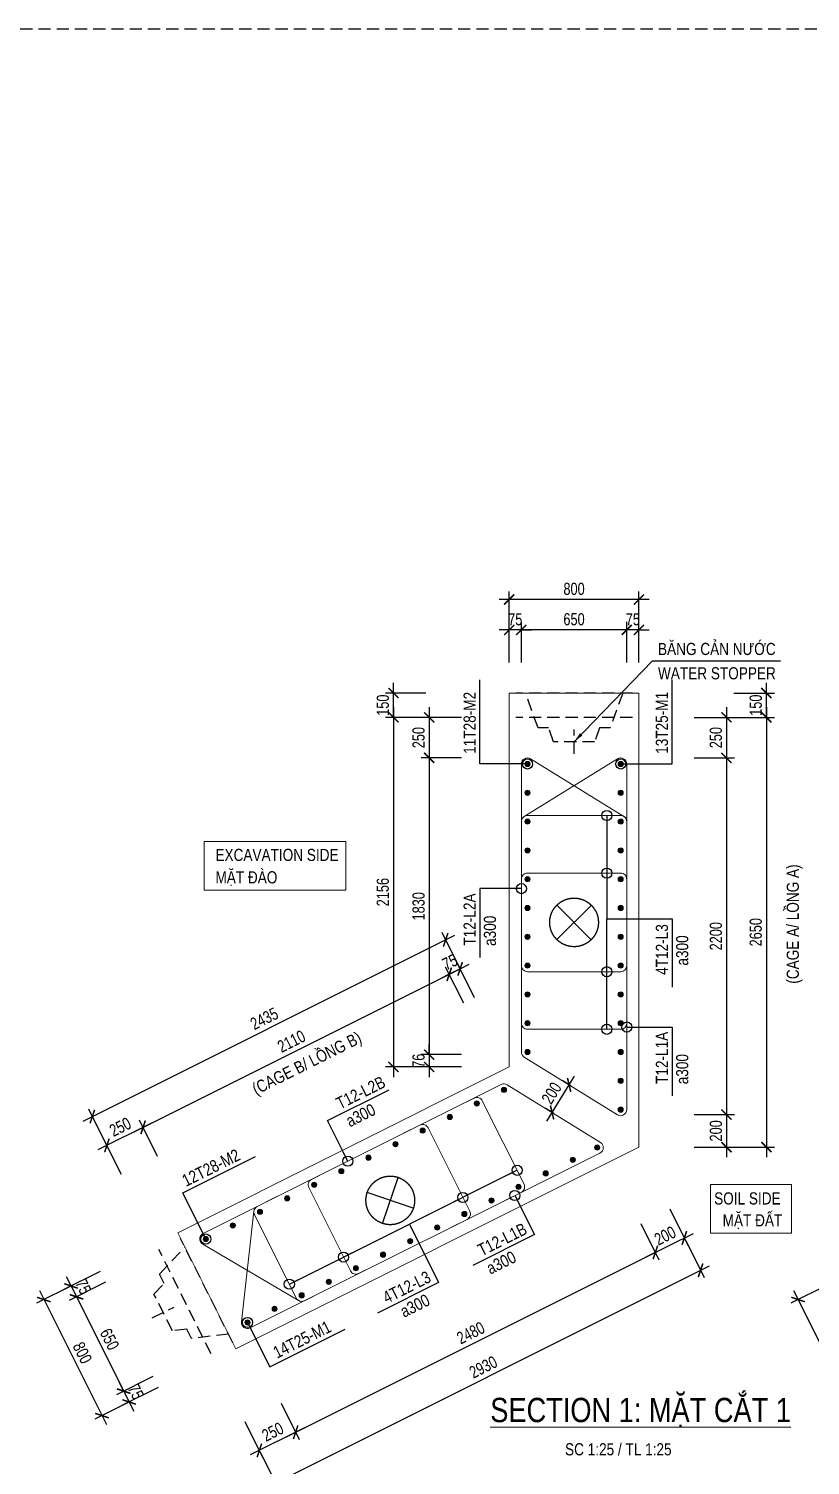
# Model space of a CAD drawing. Header units: millimetres. Extents: x 2611025 to 4139346, y -89870 to 101087.
# Drawn here: x 3399707 to 3418982, y -17626 to 17806 of the extents above; entities that cross this region are included whole.
import ezdxf
from ezdxf.enums import TextEntityAlignment as Align

# ---------------------------------------------------------------- set-up
doc = ezdxf.new("R2010")
doc.units = ezdxf.units.MM
doc.header["$LTSCALE"] = 1200
doc.header["$PDMODE"] = 35
doc.linetypes.add('CENTER', pattern=[2, 1.25, -0.25, 0.25, -0.25])
doc.linetypes.add('HIDDEN', pattern=[0.375, 0.25, -0.125])
for name, color, linetype, lineweight in [('BOUND', 3, 'Continuous', 20), ('CWS', 8, 'HIDDEN', 9), ('GRID', 74, 'CENTER', 15), ('K-THUOC', 1, 'Continuous', 18), ('LEADER', 8, 'Continuous', 9), ('MCT', 6, 'Continuous', 20), ('TCHI', 4, 'HIDDEN', 30), ('TEXTEN', 3, 'Continuous', 13), ('TEXTMA', 2, 'Continuous', 13), ('TEXTVN', 2, 'Continuous', 20), ('TIE', 4, 'Continuous', 13)]:
    doc.layers.add(name, color=color, linetype=linetype, lineweight=lineweight)
for name, color, linetype in [('CDC.04.HIDDEN', 8, 'HIDDEN'), ('CDC.11.NOTE', 8, 'Continuous'), ('MIE', 5, 'HIDDEN')]:
    doc.layers.add(name, color=color, linetype=linetype)
doc.styles.add('DB_Arial', font='arial.ttf', dxfattribs={"width": 0.8})
doc.styles.add('SMTEXT', font='arial.ttf', dxfattribs={"width": 0.75})
doc.dimstyles.new('BSV1-100', dxfattribs={"dimtxt": 300, "dimasz": 250, "dimexe": 200, "dimexo": 0, "dimgap": 108, "dimtad": 1, "dimdec": 0, "dimdsep": 46, "dimtxsty": 'SMTEXT', "dimblk": 'ARCHTICK', "dimcen": 100, "dimdle": 250, "dimclrd": 256, "dimclre": 256, "dimclrt": 1, "dimadec": 0, "dimazin": 0, "dimtfac": 1, "dimtdec": 0, "dimtix": 1, "dimtmove": 2, "dimatfit": 3, "dimfxl": 720, "dimfxlon": 1, "dimtolj": 1, "dimtzin": 0, "dimarcsym": 0})
doc.dimstyles.new('BSV25', dxfattribs={"dimtxt": 300, "dimasz": 250, "dimexe": 200, "dimexo": 0, "dimgap": 108, "dimtad": 1, "dimdec": 0, "dimlfac": 0.25, "dimdsep": 46, "dimtxsty": 'SMTEXT', "dimblk": 'ARCHTICK', "dimcen": 100, "dimdle": 250, "dimclrd": 256, "dimclre": 256, "dimclrt": 2, "dimadec": 0, "dimazin": 0, "dimtfac": 1, "dimtdec": 0, "dimtix": 1, "dimtmove": 2, "dimatfit": 3, "dimfxl": 800, "dimfxlon": 1, "dimtolj": 1, "dimtzin": 0, "dimarcsym": 0})

# ---------------------------------------------------------------- blocks, each defined once
blk = doc.blocks.new('cws800')
at = {"layer": 'CDC.04.HIDDEN'}
for p, q in [((-600, 1440), (-600, -1440)), ((0, 1440), (0, -1440))]:
    blk.add_line(p, q, dxfattribs=at)
for points in [[(0, 1200), (-860, 888), (-860, 627), (-1200, 507), (-1200, -507), (-860, -627), (-860, -888), (0, -1200)], [(-1500, 0), (-900, 0)]]:
    blk.add_lwpolyline(points, dxfattribs=at)
blk = doc.blocks.new('mct1')
at = {"lineweight": 9}
h = blk.add_hatch(color=256, dxfattribs=at)
h.dxf.hatch_style = 1
h.paths.add_polyline_path([(-16, 0, 1), (16, 0, 1)])
blk.add_circle((0, 0), 16, dxfattribs=at)
blk = doc.blocks.new('_ArchTick')
at = {"color": 0, "linetype": 'ByBlock', "const_width": 0.15}
blk.add_lwpolyline([(-0.5, -0.5), (0.5, 0.5)], dxfattribs=at)
blk = doc.blocks.new('*D880')
at = {"layer": 'Defpoints', "color": 0, "transparency": 16777216}
for p in [(3414597, 821), (3414756, -9779), (3417900, -9779)]:
    blk.add_point(p, dxfattribs=at)
at = {"layer": 'K-THUOC', "lineweight": -2, "transparency": 16777216}
for p, q in [((3417900, 1071), (3417900, -10029)), ((3417100, 821), (3418100, 821)), ((3417100, -9779), (3418100, -9779))]:
    blk.add_line(p, q, dxfattribs=at)
at = {"layer": 'K-THUOC', "lineweight": -2, "transparency": 16777216, "xscale": 250, "yscale": 250, "zscale": 250}
for p, rotation in [((3417900, 821), 90), ((3417900, -9779), 270)]:
    blk.add_blockref('_ArchTick', p, dxfattribs=dict(at, rotation=rotation))
at = {"layer": 'K-THUOC', "color": 2, "transparency": 16777216, "insert": (3417638, -4479), "char_height": 300, "attachment_point": 5, "rotation": 90, "style": 'SMTEXT'}
blk.add_mtext('\\A1;2650', dxfattribs=at)
blk = doc.blocks.new('*D881')
at = {"layer": 'Defpoints', "color": 0, "transparency": 16777216}
for p in [(3414756, 1421), (3417900, 1421), (3414597, 821)]:
    blk.add_point(p, dxfattribs=at)
at = {"layer": 'K-THUOC', "lineweight": -2, "transparency": 16777216}
for p, q in [((3417100, 1421), (3418100, 1421)), ((3417900, 1421), (3417900, 1671)), ((3417900, 821), (3417900, 1421)), ((3417100, 821), (3418100, 821)), ((3417900, 821), (3417900, 571))]:
    blk.add_line(p, q, dxfattribs=at)
at = {"layer": 'K-THUOC', "lineweight": -2, "transparency": 16777216, "xscale": 250, "yscale": 250, "zscale": 250}
for p, rotation in [((3417900, 1421), 270), ((3417900, 821), 90)]:
    blk.add_blockref('_ArchTick', p, dxfattribs=dict(at, rotation=rotation))
at = {"layer": 'K-THUOC', "color": 2, "transparency": 16777216, "insert": (3417638, 1121), "char_height": 300, "attachment_point": 5, "rotation": 90, "style": 'SMTEXT'}
blk.add_mtext('\\A1;150', dxfattribs=at)
blk = doc.blocks.new('*D760')
at = {"layer": 'Defpoints', "color": 0, "transparency": 16777216}
for p in [(3411556, 821), (3408702, -7802), (3411556, -7802)]:
    blk.add_point(p, dxfattribs=at)
at = {"layer": 'K-THUOC', "lineweight": -2, "transparency": 16777216}
for p, q in [((3408702, 1071), (3408702, -8052)), ((3409502, 821), (3408502, 821)), ((3409502, -7802), (3408502, -7802))]:
    blk.add_line(p, q, dxfattribs=at)
at = {"layer": 'K-THUOC', "lineweight": -2, "transparency": 16777216, "xscale": 250, "yscale": 250, "zscale": 250}
for p, rotation in [((3408702, 821), 90), ((3408702, -7802), 270)]:
    blk.add_blockref('_ArchTick', p, dxfattribs=dict(at, rotation=rotation))
at = {"layer": 'K-THUOC', "color": 2, "transparency": 16777216, "insert": (3408440, -3490), "char_height": 300, "attachment_point": 5, "rotation": 90, "style": 'SMTEXT'}
blk.add_mtext('\\A1;2156', dxfattribs=at)
blk = doc.blocks.new('*D761')
at = {"layer": 'Defpoints', "color": 0, "transparency": 16777216}
for p in [(3408702, 1421), (3411556, 1421), (3411556, 821)]:
    blk.add_point(p, dxfattribs=at)
at = {"layer": 'K-THUOC', "lineweight": -2, "transparency": 16777216}
for p, q in [((3409502, 1421), (3408502, 1421)), ((3408702, 1421), (3408702, 1671)), ((3408702, 821), (3408702, 1421)), ((3409502, 821), (3408502, 821)), ((3408702, 821), (3408702, 571))]:
    blk.add_line(p, q, dxfattribs=at)
at = {"layer": 'K-THUOC', "lineweight": -2, "transparency": 16777216, "xscale": 250, "yscale": 250, "zscale": 250}
for p, rotation in [((3408702, 1421), 270), ((3408702, 821), 90)]:
    blk.add_blockref('_ArchTick', p, dxfattribs=dict(at, rotation=rotation))
at = {"layer": 'K-THUOC', "color": 2, "transparency": 16777216, "insert": (3408440, 1121), "char_height": 300, "attachment_point": 5, "rotation": 90, "style": 'SMTEXT'}
blk.add_mtext('\\A1;150', dxfattribs=at)
blk = doc.blocks.new('*D762')
at = {"layer": 'Defpoints', "color": 0, "transparency": 16777216}
for p in [(3409989, -4667), (3411556, -7802), (3402915, -12301)]:
    blk.add_point(p, dxfattribs=at)
at = {"layer": 'K-THUOC', "lineweight": -2, "transparency": 16777216}
for p, q in [((3401052, -9135), (3410213, -4555)), ((3410347, -5382), (3409900, -4488)), ((3401634, -9739), (3401187, -8845))]:
    blk.add_line(p, q, dxfattribs=at)
at = {"layer": 'K-THUOC', "lineweight": -2, "transparency": 16777216, "xscale": 250, "yscale": 250, "zscale": 250}
for p, rotation in [((3409989, -4667), 26.56501098836036), ((3401276, -9023), 206.5650109883603)]:
    blk.add_blockref('_ArchTick', p, dxfattribs=dict(at, rotation=rotation))
at = {"layer": 'K-THUOC', "color": 2, "transparency": 16777216, "insert": (3405516, -6611), "char_height": 300, "attachment_point": 5, "rotation": 26.565, "style": 'SMTEXT'}
blk.add_mtext('\\A1;2435', dxfattribs=at)
blk = doc.blocks.new('*D763')
at = {"layer": 'Defpoints', "color": 0, "transparency": 16777216}
for p in [(3414756, -9779), (3416276, -12818), (3404203, -14877)]:
    blk.add_point(p, dxfattribs=at)
at = {"layer": 'K-THUOC', "lineweight": -2, "transparency": 16777216}
for p, q in [((3415918, -12102), (3416365, -12997)), ((3405570, -18171), (3416499, -12706)), ((3405436, -17343), (3405883, -18238))]:
    blk.add_line(p, q, dxfattribs=at)
at = {"layer": 'K-THUOC', "lineweight": -2, "transparency": 16777216, "xscale": 250, "yscale": 250, "zscale": 250}
for p, rotation in [((3416276, -12818), 26.56501098836036), ((3405794, -18059), 206.5650109883603)]:
    blk.add_blockref('_ArchTick', p, dxfattribs=dict(at, rotation=rotation))
at = {"layer": 'K-THUOC', "color": 2, "transparency": 16777216, "insert": (3410918, -15205), "char_height": 300, "attachment_point": 5, "rotation": 26.565, "style": 'SMTEXT'}
blk.add_mtext('\\A1;2930', dxfattribs=at)
blk = doc.blocks.new('*D764')
at = {"layer": 'Defpoints', "color": 0, "transparency": 16777216}
for p in [(3411556, 3728), (3411556, 1421), (3414756, 1421)]:
    blk.add_point(p, dxfattribs=at)
at = {"layer": 'K-THUOC', "lineweight": -2, "transparency": 16777216}
for p, q in [((3411556, 2928), (3411556, 3928)), ((3414756, 2928), (3414756, 3928)), ((3415006, 3728), (3411306, 3728))]:
    blk.add_line(p, q, dxfattribs=at)
at = {"layer": 'K-THUOC', "lineweight": -2, "transparency": 16777216, "xscale": 250, "yscale": 250, "zscale": 250, "rotation": 180}
blk.add_blockref('_ArchTick', (3411556, 3728), dxfattribs=at)
at = {"layer": 'K-THUOC', "lineweight": -2, "transparency": 16777216, "xscale": 250, "yscale": 250, "zscale": 250}
blk.add_blockref('_ArchTick', (3414756, 3728), dxfattribs=at)
at = {"layer": 'K-THUOC', "color": 2, "transparency": 16777216, "insert": (3413156, 3989), "char_height": 300, "attachment_point": 5, "style": 'SMTEXT'}
blk.add_mtext('\\A1;800', dxfattribs=at)
blk = doc.blocks.new('*D765')
at = {"layer": 'Defpoints', "color": 0, "transparency": 16777216}
for p in [(3414456, 2978), (3414456, 1421), (3414756, 1421)]:
    blk.add_point(p, dxfattribs=at)
at = {"layer": 'K-THUOC', "lineweight": -2, "transparency": 16777216}
for p, q in [((3414456, 2978), (3414206, 2978)), ((3414456, 2178), (3414456, 3178)), ((3414756, 2978), (3414456, 2978)), ((3414756, 2178), (3414756, 3178)), ((3414756, 2978), (3415006, 2978))]:
    blk.add_line(p, q, dxfattribs=at)
at = {"layer": 'K-THUOC', "lineweight": -2, "transparency": 16777216, "xscale": 250, "yscale": 250, "zscale": 250}
blk.add_blockref('_ArchTick', (3414456, 2978), dxfattribs=at)
at = {"layer": 'K-THUOC', "lineweight": -2, "transparency": 16777216, "xscale": 250, "yscale": 250, "zscale": 250, "rotation": 180}
blk.add_blockref('_ArchTick', (3414756, 2978), dxfattribs=at)
at = {"layer": 'K-THUOC', "color": 2, "transparency": 16777216, "insert": (3414606, 3238), "char_height": 300, "attachment_point": 5, "style": 'SMTEXT'}
blk.add_mtext('\\A1;75', dxfattribs=at)
blk = doc.blocks.new('*D766')
at = {"layer": 'Defpoints', "color": 0, "transparency": 16777216}
for p in [(3411856, 2978), (3411856, 1421), (3414456, 1421)]:
    blk.add_point(p, dxfattribs=at)
at = {"layer": 'K-THUOC', "lineweight": -2, "transparency": 16777216}
for p, q in [((3414706, 2978), (3411606, 2978)), ((3411856, 2178), (3411856, 3178)), ((3414456, 2178), (3414456, 3178))]:
    blk.add_line(p, q, dxfattribs=at)
at = {"layer": 'K-THUOC', "lineweight": -2, "transparency": 16777216, "xscale": 250, "yscale": 250, "zscale": 250, "rotation": 180}
blk.add_blockref('_ArchTick', (3411856, 2978), dxfattribs=at)
at = {"layer": 'K-THUOC', "lineweight": -2, "transparency": 16777216, "xscale": 250, "yscale": 250, "zscale": 250}
blk.add_blockref('_ArchTick', (3414456, 2978), dxfattribs=at)
at = {"layer": 'K-THUOC', "color": 2, "transparency": 16777216, "insert": (3413156, 3239), "char_height": 300, "attachment_point": 5, "style": 'SMTEXT'}
blk.add_mtext('\\A1;650', dxfattribs=at)
blk = doc.blocks.new('*D767')
at = {"layer": 'Defpoints', "color": 0, "transparency": 16777216}
for p in [(3411556, 2978), (3411556, 1421), (3411856, 1421)]:
    blk.add_point(p, dxfattribs=at)
at = {"layer": 'K-THUOC', "lineweight": -2, "transparency": 16777216}
for p, q in [((3411556, 2978), (3411306, 2978)), ((3411556, 2178), (3411556, 3178)), ((3411856, 2978), (3411556, 2978)), ((3411856, 2178), (3411856, 3178)), ((3411856, 2978), (3412106, 2978))]:
    blk.add_line(p, q, dxfattribs=at)
at = {"layer": 'K-THUOC', "lineweight": -2, "transparency": 16777216, "xscale": 250, "yscale": 250, "zscale": 250}
blk.add_blockref('_ArchTick', (3411556, 2978), dxfattribs=at)
at = {"layer": 'K-THUOC', "lineweight": -2, "transparency": 16777216, "xscale": 250, "yscale": 250, "zscale": 250, "rotation": 180}
blk.add_blockref('_ArchTick', (3411856, 2978), dxfattribs=at)
at = {"layer": 'K-THUOC', "color": 2, "transparency": 16777216, "insert": (3411706, 3238), "char_height": 300, "attachment_point": 5, "style": 'SMTEXT'}
blk.add_mtext('\\A1;75', dxfattribs=at)
blk = doc.blocks.new('*D768')
at = {"layer": 'Defpoints', "color": 0, "transparency": 16777216}
for p in [(3402578, -12291), (3404009, -15153), (3401512, -16401)]:
    blk.add_point(p, dxfattribs=at)
at = {"layer": 'K-THUOC', "lineweight": -2, "transparency": 16777216}
for p, q in [((3400797, -13181), (3399902, -13629)), ((3399969, -13316), (3401624, -16625)), ((3402228, -16044), (3401333, -16491))]:
    blk.add_line(p, q, dxfattribs=at)
at = {"layer": 'K-THUOC', "lineweight": -2, "transparency": 16777216, "xscale": 250, "yscale": 250, "zscale": 250}
for p, rotation in [((3400081, -13539), 116.5650109816837), ((3401512, -16401), 296.5650109816838)]:
    blk.add_blockref('_ArchTick', p, dxfattribs=dict(at, rotation=rotation))
at = {"layer": 'K-THUOC', "color": 2, "transparency": 16777216, "insert": (3401030, -14853), "char_height": 300, "attachment_point": 5, "rotation": 296.565, "style": 'SMTEXT'}
blk.add_mtext('\\A1;800', dxfattribs=at)
blk = doc.blocks.new('*D769')
at = {"layer": 'Defpoints', "color": 0, "transparency": 16777216}
for p in [(3402578, -12291), (3402712, -12559), (3400886, -13472)]:
    blk.add_point(p, dxfattribs=at)
at = {"layer": 'K-THUOC', "lineweight": -2, "transparency": 16777216}
for p, q in [((3401468, -12846), (3400573, -13293)), ((3400752, -13204), (3400640, -12980)), ((3401602, -13114), (3400707, -13562)), ((3400752, -13204), (3400886, -13472)), ((3400886, -13472), (3400998, -13696))]:
    blk.add_line(p, q, dxfattribs=at)
at = {"layer": 'K-THUOC', "lineweight": -2, "transparency": 16777216, "xscale": 250, "yscale": 250, "zscale": 250}
for p, rotation in [((3400752, -13204), 296.5650109816838), ((3400886, -13472), 116.5650109816837)]:
    blk.add_blockref('_ArchTick', p, dxfattribs=dict(at, rotation=rotation))
at = {"layer": 'K-THUOC', "color": 2, "transparency": 16777216, "insert": (3401052, -13221), "char_height": 300, "attachment_point": 5, "rotation": 296.565, "style": 'SMTEXT'}
blk.add_mtext('\\A1;75', dxfattribs=at)
blk = doc.blocks.new('*D770')
at = {"layer": 'Defpoints', "color": 0, "transparency": 16777216}
for p in [(3402712, -12559), (3403875, -14885), (3402049, -15798)]:
    blk.add_point(p, dxfattribs=at)
at = {"layer": 'K-THUOC', "lineweight": -2, "transparency": 16777216}
for p, q in [((3401602, -13114), (3400707, -13562)), ((3400774, -13249), (3402161, -16021)), ((3402764, -15440), (3401870, -15887))]:
    blk.add_line(p, q, dxfattribs=at)
at = {"layer": 'K-THUOC', "lineweight": -2, "transparency": 16777216, "xscale": 250, "yscale": 250, "zscale": 250}
for p, rotation in [((3400886, -13472), 116.5650109816837), ((3402049, -15798), 296.5650109816838)]:
    blk.add_blockref('_ArchTick', p, dxfattribs=dict(at, rotation=rotation))
at = {"layer": 'K-THUOC', "color": 2, "transparency": 16777216, "insert": (3401701, -14518), "char_height": 300, "attachment_point": 5, "rotation": 296.565, "style": 'SMTEXT'}
blk.add_mtext('\\A1;650', dxfattribs=at)
blk = doc.blocks.new('*D771')
at = {"layer": 'Defpoints', "color": 0, "transparency": 16777216}
for p in [(3403875, -14885), (3404009, -15153), (3402183, -16066)]:
    blk.add_point(p, dxfattribs=at)
at = {"layer": 'K-THUOC', "lineweight": -2, "transparency": 16777216}
for p, q in [((3402764, -15440), (3401870, -15887)), ((3402049, -15798), (3401937, -15574)), ((3402899, -15708), (3402004, -16155)), ((3402049, -15798), (3402183, -16066)), ((3402183, -16066), (3402295, -16290))]:
    blk.add_line(p, q, dxfattribs=at)
at = {"layer": 'K-THUOC', "lineweight": -2, "transparency": 16777216, "xscale": 250, "yscale": 250, "zscale": 250}
for p, rotation in [((3402049, -15798), 296.5650109816838), ((3402183, -16066), 116.5650109816837)]:
    blk.add_blockref('_ArchTick', p, dxfattribs=dict(at, rotation=rotation))
at = {"layer": 'K-THUOC', "color": 2, "transparency": 16777216, "insert": (3402349, -15815), "char_height": 300, "attachment_point": 5, "rotation": 296.565, "style": 'SMTEXT'}
blk.add_mtext('\\A1;75', dxfattribs=at)
blk = doc.blocks.new('*D882')
at = {"layer": 'Defpoints', "color": 0, "transparency": 16777216}
for p in [(3413034, -8245), (3413078, -8271), (3412657, -8952)]:
    blk.add_point(p, dxfattribs=at)
at = {"layer": 'K-THUOC', "lineweight": -2, "transparency": 16777216}
for p, q in [((3412482, -9138), (3413166, -8032)), ((3413078, -8271), (3412864, -8140)), ((3412657, -8952), (3412443, -8820))]:
    blk.add_line(p, q, dxfattribs=at)
at = {"layer": 'K-THUOC', "lineweight": -2, "transparency": 16777216, "xscale": 250, "yscale": 250, "zscale": 250}
for p, rotation in [((3413034, -8245), 58.28250545971771), ((3412614, -8925), 238.2825054597177)]:
    blk.add_blockref('_ArchTick', p, dxfattribs=dict(at, rotation=rotation))
at = {"layer": 'K-THUOC', "color": 2, "transparency": 16777216, "insert": (3412602, -8448), "char_height": 300, "attachment_point": 5, "rotation": 58.2825, "style": 'SMTEXT'}
blk.add_mtext('\\A1;200', dxfattribs=at)
blk = doc.blocks.new('*D772')
at = {"layer": 'Defpoints', "color": 0, "transparency": 16777216}
for p in [(3413612, -179), (3414379, -8978), (3416915, -8978)]:
    blk.add_point(p, dxfattribs=at)
at = {"layer": 'K-THUOC', "lineweight": -2, "transparency": 16777216}
for p, q in [((3416915, 71), (3416915, -9228)), ((3416115, -179), (3417115, -179)), ((3416115, -8978), (3417115, -8978))]:
    blk.add_line(p, q, dxfattribs=at)
at = {"layer": 'K-THUOC', "lineweight": -2, "transparency": 16777216, "xscale": 250, "yscale": 250, "zscale": 250}
for p, rotation in [((3416915, -179), 90), ((3416915, -8978), 270)]:
    blk.add_blockref('_ArchTick', p, dxfattribs=dict(at, rotation=rotation))
at = {"layer": 'K-THUOC', "color": 2, "transparency": 16777216, "insert": (3416654, -4578), "char_height": 300, "attachment_point": 5, "rotation": 90, "style": 'SMTEXT'}
blk.add_mtext('\\A1;2200', dxfattribs=at)
blk = doc.blocks.new('*D773')
at = {"layer": 'Defpoints', "color": 0, "transparency": 16777216}
for p in [(3416356, -8978), (3414756, -9779), (3416915, -9779)]:
    blk.add_point(p, dxfattribs=at)
at = {"layer": 'K-THUOC', "lineweight": -2, "transparency": 16777216}
for p, q in [((3416915, -8728), (3416915, -10029)), ((3416356, -8978), (3417115, -8978)), ((3416115, -9779), (3417115, -9779))]:
    blk.add_line(p, q, dxfattribs=at)
at = {"layer": 'K-THUOC', "lineweight": -2, "transparency": 16777216, "xscale": 250, "yscale": 250, "zscale": 250}
for p, rotation in [((3416915, -8978), 90), ((3416915, -9779), 270)]:
    blk.add_blockref('_ArchTick', p, dxfattribs=dict(at, rotation=rotation))
at = {"layer": 'K-THUOC', "color": 2, "transparency": 16777216, "insert": (3416654, -9378), "char_height": 300, "attachment_point": 5, "rotation": 90, "style": 'SMTEXT'}
blk.add_mtext('\\A1;200', dxfattribs=at)
blk = doc.blocks.new('*D774')
at = {"layer": 'Defpoints', "color": 0, "transparency": 16777216}
for p in [(3414139, 821), (3416315, -179), (3416915, -179)]:
    blk.add_point(p, dxfattribs=at)
at = {"layer": 'K-THUOC', "lineweight": -2, "transparency": 16777216}
for p, q in [((3416915, 1071), (3416915, -429)), ((3416115, 821), (3417115, 821)), ((3416315, -179), (3417115, -179))]:
    blk.add_line(p, q, dxfattribs=at)
at = {"layer": 'K-THUOC', "lineweight": -2, "transparency": 16777216, "xscale": 250, "yscale": 250, "zscale": 250}
for p, rotation in [((3416915, 821), 90), ((3416915, -179), 270)]:
    blk.add_blockref('_ArchTick', p, dxfattribs=dict(at, rotation=rotation))
at = {"layer": 'K-THUOC', "color": 2, "transparency": 16777216, "insert": (3416654, 321), "char_height": 300, "attachment_point": 5, "rotation": 90, "style": 'SMTEXT'}
blk.add_mtext('\\A1;250', dxfattribs=at)
blk = doc.blocks.new('*D775')
at = {"layer": 'Defpoints', "color": 0, "transparency": 16777216}
for p in [(3411556, -179), (3409583, -7498), (3411556, -7498)]:
    blk.add_point(p, dxfattribs=at)
at = {"layer": 'K-THUOC', "lineweight": -2, "transparency": 16777216}
for p, q in [((3409583, 71), (3409583, -7748)), ((3410383, -179), (3409383, -179)), ((3410383, -7498), (3409383, -7498))]:
    blk.add_line(p, q, dxfattribs=at)
at = {"layer": 'K-THUOC', "lineweight": -2, "transparency": 16777216, "xscale": 250, "yscale": 250, "zscale": 250}
for p, rotation in [((3409583, -179), 90), ((3409583, -7498), 270)]:
    blk.add_blockref('_ArchTick', p, dxfattribs=dict(at, rotation=rotation))
at = {"layer": 'K-THUOC', "color": 2, "transparency": 16777216, "insert": (3409322, -3839), "char_height": 300, "attachment_point": 5, "rotation": 90, "style": 'SMTEXT'}
blk.add_mtext('\\A1;1830', dxfattribs=at)
blk = doc.blocks.new('*D776')
at = {"layer": 'Defpoints', "color": 0, "transparency": 16777216}
for p in [(3411556, 821), (3409583, -179), (3411556, -179)]:
    blk.add_point(p, dxfattribs=at)
at = {"layer": 'K-THUOC', "lineweight": -2, "transparency": 16777216}
for p, q in [((3409583, 1071), (3409583, -429)), ((3410383, 821), (3409383, 821)), ((3410383, -179), (3409383, -179))]:
    blk.add_line(p, q, dxfattribs=at)
at = {"layer": 'K-THUOC', "lineweight": -2, "transparency": 16777216, "xscale": 250, "yscale": 250, "zscale": 250}
for p, rotation in [((3409583, 821), 90), ((3409583, -179), 270)]:
    blk.add_blockref('_ArchTick', p, dxfattribs=dict(at, rotation=rotation))
at = {"layer": 'K-THUOC', "color": 2, "transparency": 16777216, "insert": (3409322, 321), "char_height": 300, "attachment_point": 5, "rotation": 90, "style": 'SMTEXT'}
blk.add_mtext('\\A1;250', dxfattribs=at)
blk = doc.blocks.new('*D777')
at = {"layer": 'Defpoints', "color": 0, "transparency": 16777216}
for p in [(3411556, -7498), (3409583, -7802), (3411556, -7802)]:
    blk.add_point(p, dxfattribs=at)
at = {"layer": 'K-THUOC', "lineweight": -2, "transparency": 16777216}
for p, q in [((3409583, -7498), (3409583, -7248)), ((3410383, -7498), (3409383, -7498)), ((3409583, -7498), (3409583, -7802)), ((3410383, -7802), (3409383, -7802)), ((3409583, -7802), (3409583, -8052))]:
    blk.add_line(p, q, dxfattribs=at)
at = {"layer": 'K-THUOC', "lineweight": -2, "transparency": 16777216, "xscale": 250, "yscale": 250, "zscale": 250}
for p, rotation in [((3409583, -7498), 270), ((3409583, -7802), 90)]:
    blk.add_blockref('_ArchTick', p, dxfattribs=dict(at, rotation=rotation))
at = {"layer": 'K-THUOC', "color": 2, "transparency": 16777216, "insert": (3409322, -7650), "char_height": 300, "attachment_point": 5, "rotation": 90, "style": 'SMTEXT'}
blk.add_mtext('\\A1;76', dxfattribs=at)
blk = doc.blocks.new('*D778')
at = {"layer": 'Defpoints', "color": 0, "transparency": 16777216}
for p in [(3410077, -5517), (3411287, -7936), (3403738, -11711)]:
    blk.add_point(p, dxfattribs=at)
at = {"layer": 'K-THUOC', "lineweight": -2, "transparency": 16777216}
for p, q in [((3402304, -9403), (3410301, -5405)), ((3410435, -6232), (3409988, -5338)), ((3402886, -10007), (3402439, -9113))]:
    blk.add_line(p, q, dxfattribs=at)
at = {"layer": 'K-THUOC', "lineweight": -2, "transparency": 16777216, "xscale": 250, "yscale": 250, "zscale": 250}
for p, rotation in [((3410077, -5517), 26.56501098836036), ((3402528, -9291), 206.5650109883603)]:
    blk.add_blockref('_ArchTick', p, dxfattribs=dict(at, rotation=rotation))
at = {"layer": 'K-THUOC', "color": 2, "transparency": 16777216, "insert": (3406186, -7171), "char_height": 300, "attachment_point": 5, "rotation": 26.565, "style": 'SMTEXT'}
blk.add_mtext('\\A1;2110', dxfattribs=at)
blk = doc.blocks.new('*D779')
at = {"layer": 'Defpoints', "color": 0, "transparency": 16777216}
for p in [(3401634, -9739), (3404167, -12569), (3403272, -13016)]:
    blk.add_point(p, dxfattribs=at)
at = {"layer": 'K-THUOC', "lineweight": -2, "transparency": 16777216}
for p, q in [((3402752, -9180), (3401410, -9850)), ((3402886, -10007), (3402439, -9113)), ((3401991, -10454), (3401544, -9560))]:
    blk.add_line(p, q, dxfattribs=at)
at = {"layer": 'K-THUOC', "lineweight": -2, "transparency": 16777216, "xscale": 250, "yscale": 250, "zscale": 250}
for p, rotation in [((3402528, -9291), 26.56501098836036), ((3401634, -9739), 206.5650109883603)]:
    blk.add_blockref('_ArchTick', p, dxfattribs=dict(at, rotation=rotation))
at = {"layer": 'K-THUOC', "color": 2, "transparency": 16777216, "insert": (3401964, -9281), "char_height": 300, "attachment_point": 5, "rotation": 26.565, "style": 'SMTEXT'}
blk.add_mtext('\\A1;250', dxfattribs=at)
blk = doc.blocks.new('*D780')
at = {"layer": 'Defpoints', "color": 0, "transparency": 16777216}
for p in [(3410077, -5517), (3411287, -7936), (3411556, -7802)]:
    blk.add_point(p, dxfattribs=at)
at = {"layer": 'K-THUOC', "lineweight": -2, "transparency": 16777216}
for p, q in [((3410704, -6098), (3410257, -5203)), ((3410347, -5382), (3410570, -5270)), ((3410077, -5517), (3409853, -5629)), ((3410435, -6232), (3409988, -5338)), ((3410347, -5382), (3410077, -5517))]:
    blk.add_line(p, q, dxfattribs=at)
at = {"layer": 'K-THUOC', "lineweight": -2, "transparency": 16777216, "xscale": 250, "yscale": 250, "zscale": 250}
for p, rotation in [((3410347, -5382), 206.5650109883603), ((3410077, -5517), 26.56501098836036)]:
    blk.add_blockref('_ArchTick', p, dxfattribs=dict(at, rotation=rotation))
at = {"layer": 'K-THUOC', "color": 2, "transparency": 16777216, "insert": (3410095, -5216), "char_height": 300, "attachment_point": 5, "rotation": 26.565, "style": 'SMTEXT'}
blk.add_mtext('\\A1;75', dxfattribs=at)
blk = doc.blocks.new('*D781')
at = {"layer": 'Defpoints', "color": 0, "transparency": 16777216}
for p in [(3414041, -10137), (3415161, -12377), (3405169, -14573)]:
    blk.add_point(p, dxfattribs=at)
at = {"layer": 'K-THUOC', "lineweight": -2, "transparency": 16777216}
for p, q in [((3414803, -11661), (3415250, -12556)), ((3406065, -16925), (3415385, -12265)), ((3405931, -16097), (3406378, -16992))]:
    blk.add_line(p, q, dxfattribs=at)
at = {"layer": 'K-THUOC', "lineweight": -2, "transparency": 16777216, "xscale": 250, "yscale": 250, "zscale": 250}
for p, rotation in [((3415161, -12377), 26.56501098836036), ((3406289, -16813), 206.5650109883603)]:
    blk.add_blockref('_ArchTick', p, dxfattribs=dict(at, rotation=rotation))
at = {"layer": 'K-THUOC', "color": 2, "transparency": 16777216, "insert": (3410608, -14361), "char_height": 300, "attachment_point": 5, "rotation": 26.565, "style": 'SMTEXT'}
blk.add_mtext('\\A1;2480', dxfattribs=at)
blk = doc.blocks.new('*D782')
at = {"layer": 'Defpoints', "color": 0, "transparency": 16777216}
for p in [(3405169, -14573), (3404274, -15020), (3405394, -17260)]:
    blk.add_point(p, dxfattribs=at)
at = {"layer": 'K-THUOC', "lineweight": -2, "transparency": 16777216}
for p, q in [((3405931, -16097), (3406378, -16992)), ((3405037, -16545), (3405484, -17439)), ((3406512, -16701), (3405171, -17372))]:
    blk.add_line(p, q, dxfattribs=at)
at = {"layer": 'K-THUOC', "lineweight": -2, "transparency": 16777216, "xscale": 250, "yscale": 250, "zscale": 250}
for p, rotation in [((3406289, -16813), 26.56501098836036), ((3405394, -17260), 206.5650109883603)]:
    blk.add_blockref('_ArchTick', p, dxfattribs=dict(at, rotation=rotation))
at = {"layer": 'K-THUOC', "color": 2, "transparency": 16777216, "insert": (3405725, -16803), "char_height": 300, "attachment_point": 5, "rotation": 26.565, "style": 'SMTEXT'}
blk.add_mtext('\\A1;250', dxfattribs=at)
blk = doc.blocks.new('*D783')
at = {"layer": 'Defpoints', "color": 0, "transparency": 16777216}
for p in [(3414756, -9779), (3414041, -10137), (3415876, -12019)]:
    blk.add_point(p, dxfattribs=at)
at = {"layer": 'K-THUOC', "lineweight": -2, "transparency": 16777216}
for p, q in [((3415518, -11304), (3415966, -12198)), ((3414803, -11661), (3415250, -12556)), ((3414937, -12489), (3416100, -11907))]:
    blk.add_line(p, q, dxfattribs=at)
at = {"layer": 'K-THUOC', "lineweight": -2, "transparency": 16777216, "xscale": 250, "yscale": 250, "zscale": 250}
for p, rotation in [((3415876, -12019), 26.56501098836036), ((3415161, -12377), 206.5650109883603)]:
    blk.add_blockref('_ArchTick', p, dxfattribs=dict(at, rotation=rotation))
at = {"layer": 'K-THUOC', "color": 2, "transparency": 16777216, "insert": (3415402, -11964), "char_height": 300, "attachment_point": 5, "rotation": 26.565, "style": 'SMTEXT'}
blk.add_mtext('\\A1;200', dxfattribs=at)
blk = doc.blocks.new('tremie')
at = {"layer": 'MIE', "color": 74, "ltscale": 1000}
for p, q in [((424, -424), (-424, 424)), ((424, 424), (-424, -424))]:
    blk.add_line(p, q, dxfattribs=at)
at = {"layer": 'MIE', "ltscale": 500}
blk.add_circle((0, 0), 600, dxfattribs=at)
blk = doc.blocks.new('*D792')
at = {"layer": 'Defpoints', "color": 0, "transparency": 16777216}
for p in [(3421178, -12291), (3422609, -15153), (3420112, -16401)]:
    blk.add_point(p, dxfattribs=at)
at = {"layer": 'K-THUOC', "lineweight": -2, "transparency": 16777216}
for p, q in [((3419397, -13181), (3418502, -13629)), ((3418569, -13316), (3420224, -16625)), ((3420828, -16044), (3419933, -16491))]:
    blk.add_line(p, q, dxfattribs=at)
at = {"layer": 'K-THUOC', "lineweight": -2, "transparency": 16777216, "xscale": 250, "yscale": 250, "zscale": 250}
for p, rotation in [((3418681, -13539), 116.5650109816837), ((3420112, -16401), 296.5650109816838)]:
    blk.add_blockref('_ArchTick', p, dxfattribs=dict(at, rotation=rotation))
at = {"layer": 'K-THUOC', "color": 2, "transparency": 16777216, "insert": (3419630, -14853), "char_height": 300, "attachment_point": 5, "rotation": 296.565, "style": 'SMTEXT'}
blk.add_mtext('\\A1;800', dxfattribs=at)

msp = doc.modelspace()

# ---------------------------------------------------------------- linework, layer by layer
at = {"layer": 'BOUND'}
msp.add_lwpolyline([(3414756.4, 1420.7), (3414756.4, -9779.3), (3404811.1, -14752), (3403380, -11889.8), (3411556.4, -7801.6), (3411556.4, 1420.7)], close=True, dxfattribs=at)
at = {"layer": 'TCHI'}
msp.add_lwpolyline([(3342796.7, 17806.3), (3454561.7, 17806.3), (3454561.7, -78017.7), (3342796.7, -78017.7)], close=True, dxfattribs=at)
at = {"layer": 'TEXTEN'}
for points in [[(3407529.9, -3442.3), (3407529.9, -2242.3), (3404029.9, -2242.3), (3404029.9, -3442.3)], [(3416517.9, -11905.2), (3416517.9, -10705.2), (3418517.9, -10705.2), (3418517.9, -11905.2)]]:
    msp.add_lwpolyline(points, close=True, dxfattribs=at)
at = {"layer": 'TIE'}
for points in [[(3411856.4, -2278.8), (3411856.4, -1750.1, -0.2599928), (3411927.6, -1622.5), (3414227.6, -201.7, -0.5873106), (3414456.4, -329.3), (3414456.4, -679.8), (3414456.4, -8854.6, -0.5873859), (3414227.5, -8982.2), (3411927.5, -7560.8, -0.2599331), (3411856.4, -7433.2), (3411856.4, -329.3, -0.5873106), (3412085.2, -201.7), (3414385.2, -1622.5, -0.2599928), (3414456.4, -1750.1), (3414456.4, -2278.8)], [(3411856.4, -2200.1), (3411856.4, -1750.1, -0.4142136), (3412006.4, -1600.1), (3414306.4, -1600.1, -0.4142136), (3414456.4, -1750.1), (3414456.4, -2200.1)], [(3411856.4, -3620.9), (3411856.4, -3170.9, -0.4142136), (3412006.4, -3020.9), (3414306.4, -3020.9, -0.4142136), (3414456.4, -3170.9), (3414456.4, -3620.9)], [(3411856.4, -4852), (3411856.4, -5302, 0.4142136), (3412006.4, -5452), (3414306.4, -5452, 0.4142136), (3414456.4, -5302), (3414456.4, -4852)], [(3411856.4, -6272.8), (3411856.4, -6722.8, 0.4142136), (3412006.4, -6872.8), (3414306.4, -6872.8, 0.4142136), (3414456.4, -6722.8), (3414456.4, -6272.8)], [(3406991.8, -13326.2), (3406506.1, -13569, -0.2538485), (3406363.1, -13564.2), (3403997.2, -12175.7, -0.595089), (3404006.1, -11912.2), (3411361, -8234.7, -0.2599331), (3411506.9, -8241.3), (3413806.9, -9662.8, -0.5873859), (3413795.2, -9924.5), (3405168.8, -14237.7, -0.595089), (3404952.7, -14086.6), (3405261.4, -11360.8, -0.2538485), (3405343.3, -11243.5), (3405829, -11000.7)], [(3410289.9, -8770.3), (3410692.4, -8569, -0.4142136), (3410893.6, -8636.1), (3411922.2, -10693.3, -0.4142136), (3411855.1, -10894.5), (3411452.6, -11095.8)], [(3408952.6, -9438.9), (3409355.1, -9237.7, -0.4142136), (3409556.4, -9304.7), (3410585, -11361.9, -0.4142136), (3410517.9, -11563.2), (3410115.4, -11764.4)], [(3407083.1, -10373.7), (3406680.6, -10574.9, 0.4142136), (3406613.5, -10776.2), (3407642.1, -12833.3, 0.4142136), (3407843.4, -12900.4), (3408245.8, -12699.2)], [(3405745.8, -11042.3), (3405343.3, -11243.5, 0.4142136), (3405276.3, -11444.8), (3406304.8, -13502, 0.4142136), (3406506.1, -13569), (3406908.6, -13367.8)]]:
    msp.add_lwpolyline(points, format="xyb", dxfattribs=at)

# ---------------------------------------------------------------- block references
at = {"layer": 'CWS', "xscale": -1}
for p, rotation in [((3413156.4, 1420.7), 269.999999999985), ((3404095.5, -13320.9), 206.5650109883415)]:
    msp.add_blockref('cws800', p, dxfattribs=dict(at, rotation=rotation))
at = {"layer": 'GRID'}
for p, rotation in [((3413156.4, -4236.4), 269.6724061558663), ((3408623.3, -11093.4), 296.2374171429313)]:
    msp.add_blockref('tremie', p, dxfattribs=dict(at, rotation=rotation))
at = {"layer": 'MCT', "xscale": -3.999999999999999, "yscale": 4, "zscale": 4, "rotation": 315.6159190641258}
for p in [(3412006.4, -329.3), (3414306.4, -329.3), (3412006.4, -1039.7), (3414306.4, -1039.7), (3412006.4, -1750.1), (3414306.4, -1750.1), (3412006.4, -2460.5), (3414306.4, -2460.5), (3412006.4, -3170.9), (3414306.4, -3170.9), (3412006.4, -3881.2), (3414306.4, -3881.2), (3412006.4, -4591.6), (3414306.4, -4591.6), (3412006.4, -5302), (3414306.4, -5302), (3412006.4, -6012.4), (3414306.4, -6012.4), (3412006.4, -6722.8), (3414306.4, -6722.8), (3412006.4, -7433.2), (3414306.4, -7433.2), (3414306.4, -8143.5), (3411428.1, -8368.9), (3410759.5, -8703.2), (3414306.4, -8854.6), (3410090.8, -9037.5), (3409422.2, -9371.8), (3408753.6, -9706.1), (3413728.1, -9790.4), (3408084.9, -10040.4), (3413125.3, -10091.7), (3406747.7, -10709.1), (3407416.3, -10374.8), (3412456.7, -10426.1), (3406079, -11043.4), (3411788, -10760.4), (3405410.4, -11377.7), (3411119.4, -11094.7), (3404741.8, -11712), (3409782.2, -11763.3), (3410450.8, -11429), (3404073.2, -12046.3), (3409113.5, -12097.6), (3408444.9, -12431.9), (3407776.3, -12766.3), (3407107.6, -13100.6), (3406439, -13434.9), (3405770.4, -13769.2), (3405101.7, -14103.5)]:
    msp.add_blockref('mct1', p, dxfattribs=at)

# ---------------------------------------------------------------- texts
at = {"layer": 'TEXTEN', "style": 'DB_Arial', "width": 0.8}
for s, rotation, p in [('T12-L2A', 90, (3410730.6, -3521.9)), ('4T12-L3', 90, (3415472.8, -4280.6)), ('a300', 90, (3415972.8, -4555.8)), ('T12-L1A', 90, (3415472.8, -6934.4)), ('T12-L2B', 26.56501, (3408534.8, -8280.5)), ('T12-L1B', 26.56501, (3412027.1, -11901.2)), ('4T12-L3', 26.56501, (3409653.9, -13087.8)), ('a300', 26.56501, (3409631.4, -13658.1))]:
    msp.add_text(s, height=300, rotation=rotation, dxfattribs=at).set_placement(p, align=Align.RIGHT)
for rotation, p in [(90, (3411230.6, -4816.7)), (90, (3415972.8, -8229.2)), (26.56501, (3407626.8, -9293.5)), (26.56501, (3411092.6, -12927.4))]:
    msp.add_text('a300', height=300, rotation=rotation, dxfattribs=at).set_placement(p)
at = {"layer": 'TEXTMA', "style": 'DB_Arial', "width": 0.8}
for s, rotation, p in [('BĂNG CẢN NƯỚC', 360, (3415226.3, 2358.3)), ('WATER STOPPER', 360, (3415226.3, 1758.3)), ('11T28-M2', 90, (3410730.6, -78.3)), ('13T25-M1', 90, (3415472.8, -78.3)), ('12T28-M2', 26.56501, (3403585.5, -10761)), ('14T25-M1', 26.56501, (3405830.4, -14999.5))]:
    msp.add_text(s, height=300, rotation=rotation, dxfattribs=at).set_placement(p)
at = {"layer": 'TEXTVN', "style": 'DB_Arial', "width": 0.8}
for s, p in [('EXCAVATION SIDE', (3404311.9, -2721.9)), ('MẶT ĐÀO', (3404311.9, -3274.5)), ('MẶT ĐẤT', (3416820.1, -11733.6))]:
    msp.add_text(s, height=300, dxfattribs=at).set_placement(p)
for s, rotation, p in [('(CAGE A/ LỒNG A)', 90, (3418699.9, -5748.8, 0)), ('(CAGE B/ LỒNG B)', 26.56501, (3405315, -8501.9, 0))]:
    msp.add_text(s, height=300, rotation=rotation, dxfattribs=at).set_placement(p)
msp.add_text('SOIL SIDE', height=300, dxfattribs=at).set_placement((3418250.1, -11194.6, 0), align=Align.RIGHT)
at = {"layer": 'TEXTVN', "lineweight": 20, "style": 'DB_Arial', "width": 0.8}
msp.add_text('%%USECTION 1: MẶT CẮT 1', height=600, dxfattribs=at).set_placement((3418503.9, -16563.3, 0), align=Align.RIGHT)
msp.add_text('SC 1:25 / TL 1:25', height=300, dxfattribs=at).set_placement((3412933.9, -17382.2, 0))

# ---------------------------------------------------------------- dimensions: what is measured, and where the dimension line sits
at = {"layer": 'K-THUOC'}
for base, p1, p2, angle, picture, middle in [((3411556.4, 3727.9), (3414756.4, 1420.7), (3411556.4, 1420.7), 180, '*D764', (3413156.4, 3989.1)), ((3411556.4, 2977.9), (3411856.4, 1420.7), (3411556.4, 1420.7), 180, '*D767', (3411706.4, 3238.5)), ((3411856.4, 2977.9), (3414456.4, 1420.7), (3411856.4, 1420.7), 180, '*D766', (3413156.4, 3239.1)), ((3414456.4, 2977.9), (3414756.4, 1420.7), (3414456.4, 1420.7), 180, '*D765', (3414606.4, 3238.5)), ((3408701.6, 1420.7), (3411556.4, 820.7), (3411556.4, 1420.7), 90, '*D761', (3408440.4, 1120.7)), ((3417899.5, 1420.7), (3414596.6, 820.7), (3414756.4, 1420.7), 90, '*D881', (3417638.4, 1120.7)), ((3408701.6, -7801.6), (3411556.4, 820.7), (3411556.4, -7801.6), 90, '*D760', (3408440.4, -3490.5)), ((3409582.9, -179.3), (3411556.4, 820.7), (3411556.4, -179.3), 90, '*D776', (3409321.7, 320.7)), ((3416915.4, -179.3), (3414138.9, 820.7), (3416315.4, -179.3), 90, '*D774', (3416654.2, 320.7)), ((3417899.5, -9779.3), (3414596.6, 820.7), (3414756.4, -9779.3), 90, '*D880', (3417638.4, -4479.3)), ((3409582.9, -7498.2), (3411556.4, -179.3), (3411556.4, -7498.2), 90, '*D775', (3409321.6, -3838.8)), ((3416915.4, -8977.6), (3413612.4, -179.3), (3414379.4, -8977.6), 90, '*D772', (3416654.2, -4578.5)), ((3409989, -4666.9), (3402914.8, -12301), (3411556.4, -7801.6), 26.56501, '*D762', (3405515.7, -6611.5)), ((3410077, -5516.9), (3411556.4, -7801.6), (3411286.8, -7936.4), 26.56501, '*D780', (3410095.3, -5216.4)), ((3410077, -5516.9), (3403737.7, -11710.9), (3411286.8, -7936.4), 26.56501, '*D778', (3406185.7, -7170.5)), ((3409582.9, -7801.6), (3411556.4, -7498.2), (3411556.4, -7801.6), 90, '*D777', (3409321.7, -7649.9)), ((3416915.4, -9779.3), (3416356, -8977.6), (3414756.4, -9779.3), 90, '*D773', (3416654.2, -9378.5)), ((3401633.6, -9738.6), (3404166.8, -12569), (3403272.4, -13016.2), 26.56501, '*D779', (3401964, -9281.4)), ((3416275.8, -12818), (3404202.9, -14877.4), (3414756.4, -9779.3), 26.56501, '*D763', (3410917.9, -15204.8)), ((3415876.3, -12019.1), (3414041, -10137), (3414756.4, -9779.3), 26.56501, '*D783', (3415401.8, -11964.3)), ((3415160.9, -12376.7), (3405168.8, -14573.1), (3414041, -10137), 26.56501, '*D781', (3410608, -14361.2)), ((3401512.3, -16401.4), (3402577.8, -12290.9), (3404008.8, -15153.1), 296.56501, '*D768', (3401030.3, -14853.5)), ((3400886.2, -13472.1), (3402577.8, -12290.9), (3402711.9, -12559.2), 296.56501, '*D769', (3401052.1, -13221.4)), ((3420112.3, -16401.4), (3421177.8, -12290.9), (3422608.8, -15153.1), 296.56501, '*D792', (3419630.3, -14853.5)), ((3402048.9, -15797.6), (3402711.9, -12559.2), (3403874.7, -14884.7), 296.56501, '*D770', (3401701.2, -14518.1)), ((3405394.3, -17260.1), (3405168.8, -14573.1), (3404274.4, -15020.3), 26.56501, '*D782', (3405724.7, -16802.8)), ((3402183.1, -16066), (3403874.7, -14884.7), (3404008.8, -15153.1), 296.56501, '*D771', (3402349.1, -15815.3))]:
    dim = msp.add_linear_dim(base=base, p1=p1, p2=p2, angle=angle, dimstyle='BSV25', dxfattribs=at)
    dim.commit()
    dim.dimension.update_dxf_attribs({"geometry": picture, "text_midpoint": middle})
dim = msp.add_aligned_dim(p1=(3412656.9, -8952), p2=(3413077.5, -8271.5), distance=51, dimstyle='BSV25', dxfattribs=at)
dim.commit()
dim.dimension.update_dxf_attribs({"geometry": '*D882', "text_midpoint": (3412601.7, -8447.6)})

# ---------------------------------------------------------------- leaders
at = {"layer": 'CDC.11.NOTE'}
msp.add_leader([(3413157.8, 220.7), (3415091.9, 2218), (3418245.3, 2218)], dimstyle='BSV1-100', override={"dimgap": 108, "dimtad": 0}, dxfattribs=at)
at = {"layer": 'LEADER'}
for points in [[(3412006.4, -329.3), (3410830.6, -329.3), (3410830.6, 1750.3)], [(3414306.4, -329.3), (3415572.8, -329.3), (3415572.8, 1750.3)], [(3413963.2, -1600.1), (3413963.2, -4150.1), (3415572.8, -4150.1), (3415572.8, -5835.3)], [(3413963.2, -3020.9), (3413963.2, -4150.1), (3415572.8, -4150.1), (3415572.8, -5835.3)], [(3411856.4, -3404.2), (3410830.6, -3404.2), (3410830.6, -5102.6)], [(3413963.2, -6872.8), (3413963.2, -4150.1), (3415572.8, -4150.1), (3415572.8, -5835.3)], [(3413963.2, -5452), (3413963.2, -4150.1), (3415572.8, -4150.1), (3415572.8, -5835.3)], [(3414456.4, -6816.7), (3415572.8, -6816.7), (3415572.8, -8515)], [(3407576, -10127.2), (3407073.8, -9122.8), (3408592.9, -8363.3)], [(3404073.2, -12046.3), (3403503.9, -10907.8), (3405300.5, -10009.5)], [(3411751.3, -10351.4), (3409095.6, -11679.2), (3409815.4, -13118.8), (3408308.1, -13872.5)], [(3410414, -11020), (3409095.6, -11679.2), (3409815.4, -13118.8), (3408308.1, -13872.5)], [(3411695.3, -10974.4), (3412177.1, -11938), (3410658, -12697.5)], [(3406133.9, -13160.1), (3409095.6, -11679.2), (3409815.4, -13118.8), (3408308.1, -13872.5)], [(3407471.2, -12491.4), (3409095.6, -11679.2), (3409815.4, -13118.8), (3408308.1, -13872.5)], [(3405101.7, -14103.5), (3405650.6, -15201.2), (3407510.7, -14271.2)]]:
    msp.add_leader(points, dimstyle='BSV25', override={"dimldrblk": 'Origin'}, dxfattribs=at)

doc.saveas('drawing.dxf')
